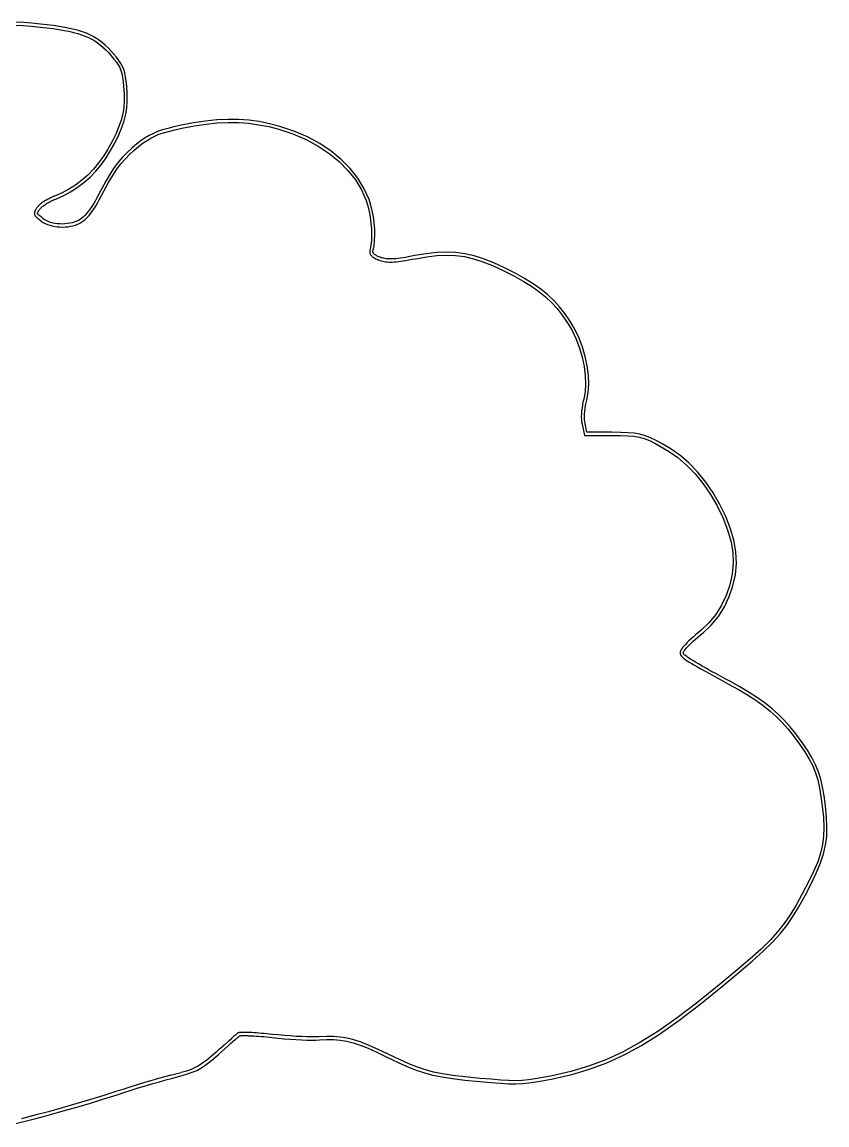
# Model space of a CAD drawing. Extents: x -187 to 142, y -17 to 97.
# Drawn here: x 59.8 to 142, y -16 to 96.6 of the extents above; entities that cross this region are included whole.
import ezdxf

# ---------------------------------------------------------------- set-up
doc = ezdxf.new("R2010")
doc.units = 0
doc.layers.get('0').update_dxf_attribs({"linetype": 'CONTINUOUS'})

msp = doc.modelspace()

# ---------------------------------------------------------------- linework, layer by layer
for p, q in [((59.05, 96.34), (59.89, 96.29)), ((59.91, 96.6), (59.06, 96.65)), ((59.89, 96.29), (60.75, 96.22)), ((60.77, 96.53), (59.91, 96.6)), ((60.75, 96.22), (61.63, 96.14)), ((61.66, 96.44), (60.77, 96.53)), ((61.63, 96.14), (62.31, 96.06)), ((62.35, 96.36), (61.66, 96.44)), ((62.31, 96.06), (62.94, 95.98)), ((62.99, 96.28), (62.35, 96.36)), ((62.94, 95.98), (63.53, 95.89)), ((63.58, 96.19), (62.99, 96.28)), ((63.53, 95.89), (64.07, 95.8)), ((64.13, 96.1), (63.58, 96.19)), ((64.07, 95.8), (64.57, 95.7)), ((64.64, 96), (64.13, 96.1)), ((65.11, 95.89), (64.64, 96)), ((65.55, 95.77), (65.11, 95.89)), ((64.57, 95.7), (65.03, 95.59)), ((65.03, 95.59), (65.46, 95.48)), ((65.46, 95.48), (65.86, 95.35)), ((65.96, 95.64), (65.55, 95.77)), ((65.86, 95.35), (66.23, 95.21)), ((66.35, 95.5), (65.96, 95.64)), ((66.23, 95.21), (66.57, 95.06)), ((66.71, 95.34), (66.35, 95.5)), ((66.57, 95.06), (66.9, 94.9)), ((67.05, 95.16), (66.71, 95.34)), ((66.9, 94.9), (67.21, 94.72)), ((67.38, 94.97), (67.05, 95.16)), ((67.21, 94.72), (67.5, 94.52)), ((67.69, 94.76), (67.38, 94.97)), ((67.98, 94.53), (67.69, 94.76)), ((67.5, 94.52), (67.78, 94.3)), ((67.78, 94.3), (68.06, 94.06)), ((68.27, 94.29), (67.98, 94.53)), ((68.06, 94.06), (68.33, 93.8)), ((68.56, 94.02), (68.27, 94.29)), ((68.33, 93.8), (68.6, 93.52)), ((68.84, 93.72), (68.56, 94.02)), ((69.12, 93.41), (68.84, 93.72)), ((68.6, 93.52), (68.88, 93.21)), ((68.88, 93.21), (69.17, 92.87)), ((69.42, 93.05), (69.12, 93.41)), ((69.17, 92.87), (69.41, 92.56)), ((69.41, 92.56), (69.6, 92.28)), ((69.67, 92.73), (69.42, 93.05)), ((69.87, 92.42), (69.67, 92.73)), ((70.03, 92.12), (69.87, 92.42)), ((69.6, 92.28), (69.75, 91.99)), ((69.75, 91.99), (69.87, 91.7)), ((69.87, 91.7), (69.96, 91.38)), ((69.96, 91.38), (70.04, 91.01)), ((70.16, 91.79), (70.03, 92.12)), ((70.27, 91.45), (70.16, 91.79)), ((70.35, 91.06), (70.27, 91.45)), ((70.04, 91.01), (70.1, 90.57)), ((70.1, 90.57), (70.15, 90.06)), ((70.41, 90.61), (70.35, 91.06)), ((70.47, 90.08), (70.41, 90.61)), ((70.15, 90.06), (70.21, 89.3)), ((70.21, 89.3), (70.21, 88.59)), ((70.53, 89.31), (70.47, 90.08)), ((70.53, 88.58), (70.53, 89.31)), ((70.17, 87.92), (70.07, 87.28)), ((70.21, 88.59), (70.17, 87.92)), ((70.48, 87.89), (70.53, 88.58)), ((70.07, 87.28), (69.9, 86.63)), ((70.21, 86.54), (70.38, 87.22)), ((70.38, 87.22), (70.48, 87.89)), ((69.68, 85.96), (69.38, 85.26)), ((69.67, 85.13), (69.97, 85.86)), ((69.9, 86.63), (69.68, 85.96)), ((69.97, 85.86), (70.21, 86.54)), ((74.66, 85.78), (74.11, 85.62)), ((75.29, 85.94), (74.66, 85.78)), ((76.02, 86.1), (75.29, 85.94)), ((75.37, 85.64), (76.1, 85.79)), ((77.31, 86.34), (76.02, 86.1)), ((76.1, 85.79), (77.38, 86.04)), ((78.53, 86.53), (77.31, 86.34)), ((77.38, 86.04), (78.58, 86.22)), ((79.69, 86.64), (78.53, 86.53)), ((78.58, 86.22), (79.72, 86.34)), ((80.81, 86.7), (79.69, 86.64)), ((79.72, 86.34), (80.82, 86.39)), ((81.89, 86.69), (80.81, 86.7)), ((80.82, 86.39), (81.88, 86.38)), ((81.88, 86.38), (82.92, 86.3)), ((82.95, 86.61), (81.89, 86.69)), ((82.92, 86.3), (83.95, 86.16)), ((84, 86.47), (82.95, 86.61)), ((83.95, 86.16), (84.98, 85.96)), ((85.05, 86.26), (84, 86.47)), ((84.98, 85.96), (86.02, 85.69)), ((86.11, 85.99), (85.05, 86.26)), ((86.02, 85.69), (87.45, 85.22)), ((87.56, 85.51), (86.11, 85.99)), ((69.38, 85.26), (69, 84.5)), ((69.29, 84.35), (69.67, 85.13)), ((71.96, 84.53), (71.51, 84.2)), ((72.37, 84.82), (71.96, 84.53)), ((72.15, 84.29), (72.55, 84.56)), ((72.77, 85.06), (72.37, 84.82)), ((72.55, 84.56), (72.94, 84.8)), ((73.19, 85.27), (72.77, 85.06)), ((72.94, 84.8), (73.33, 85)), ((73.62, 85.46), (73.19, 85.27)), ((73.33, 85), (73.75, 85.18)), ((74.11, 85.62), (73.62, 85.46)), ((73.75, 85.18), (74.22, 85.33)), ((74.22, 85.33), (74.75, 85.48)), ((74.75, 85.48), (75.37, 85.64)), ((87.45, 85.22), (88.79, 84.65)), ((88.93, 84.92), (87.56, 85.51)), ((88.79, 84.65), (90.03, 83.98)), ((90.19, 84.24), (88.93, 84.92)), ((68.54, 83.66), (68.1, 82.94)), ((68.37, 82.77), (68.82, 83.51)), ((69, 84.5), (68.54, 83.66)), ((68.82, 83.51), (69.29, 84.35)), ((70.99, 83.77), (70.51, 83.33)), ((70.74, 83.11), (71.21, 83.54)), ((71.51, 84.2), (70.99, 83.77)), ((71.21, 83.54), (71.71, 83.96)), ((71.71, 83.96), (72.15, 84.29)), ((90.03, 83.98), (91.16, 83.23)), ((91.35, 83.47), (90.19, 84.24)), ((92.39, 82.62), (91.35, 83.47)), ((68.1, 82.94), (67.6, 82.26)), ((67.86, 82.07), (68.37, 82.77)), ((69.63, 82.35), (69.2, 81.78)), ((70.06, 82.86), (69.63, 82.35)), ((69.88, 82.15), (70.3, 82.65)), ((70.51, 83.33), (70.06, 82.86)), ((70.3, 82.65), (70.74, 83.11)), ((91.16, 83.23), (92.17, 82.4)), ((92.17, 82.4), (93.07, 81.49)), ((93.31, 81.69), (92.39, 82.62)), ((67.06, 81.61), (66.49, 81.02)), ((66.72, 80.8), (67.31, 81.41)), ((67.6, 82.26), (67.06, 81.61)), ((67.31, 81.41), (67.86, 82.07)), ((69.2, 81.78), (68.78, 81.13)), ((69.05, 80.96), (69.47, 81.6)), ((69.47, 81.6), (69.88, 82.15)), ((93.07, 81.49), (93.83, 80.52)), ((94.1, 80.69), (93.31, 81.69)), ((65.87, 80.48), (65.23, 79.99)), ((65.42, 79.73), (66.09, 80.24)), ((66.49, 81.02), (65.87, 80.48)), ((66.09, 80.24), (66.72, 80.8)), ((68.34, 80.4), (67.88, 79.57)), ((68.16, 79.43), (68.62, 80.25)), ((68.78, 81.13), (68.34, 80.4)), ((68.62, 80.25), (69.05, 80.96)), ((93.83, 80.52), (94.45, 79.49)), ((94.74, 79.62), (94.1, 80.69)), ((63.18, 78.89), (63.06, 78.85)), ((63.88, 79.19), (63.18, 78.89)), ((63.3, 78.6), (64.03, 78.91)), ((64.57, 79.56), (63.88, 79.19)), ((64.03, 78.91), (64.74, 79.29)), ((65.23, 79.99), (64.57, 79.56)), ((64.74, 79.29), (65.42, 79.73)), ((67.88, 79.57), (67.38, 78.63)), ((67.67, 78.49), (68.16, 79.43)), ((94.45, 79.49), (94.93, 78.4)), ((95.24, 78.5), (94.74, 79.62)), ((61.36, 77.76), (61.33, 77.71)), ((61.42, 77.83), (61.36, 77.76)), ((61.48, 77.89), (61.42, 77.83)), ((61.56, 77.96), (61.48, 77.89)), ((61.63, 78.03), (61.56, 77.96)), ((61.72, 78.1), (61.63, 78.03)), ((61.81, 78.16), (61.72, 78.1)), ((61.78, 77.73), (61.84, 77.79)), ((61.91, 78.23), (61.81, 78.16)), ((61.84, 77.79), (61.92, 77.85)), ((62.01, 78.3), (61.91, 78.23)), ((61.92, 77.85), (62.01, 77.91)), ((62.11, 78.37), (62.01, 78.3)), ((62.01, 77.91), (62.1, 77.98)), ((62.1, 77.98), (62.19, 78.04)), ((62.22, 78.43), (62.11, 78.37)), ((62.19, 78.04), (62.29, 78.1)), ((62.34, 78.5), (62.22, 78.43)), ((62.29, 78.1), (62.4, 78.17)), ((62.45, 78.56), (62.34, 78.5)), ((62.4, 78.17), (62.5, 78.23)), ((62.57, 78.63), (62.45, 78.56)), ((62.5, 78.23), (62.61, 78.29)), ((62.69, 78.69), (62.57, 78.63)), ((62.61, 78.29), (62.73, 78.35)), ((62.82, 78.74), (62.69, 78.69)), ((62.73, 78.35), (62.84, 78.41)), ((62.94, 78.8), (62.82, 78.74)), ((62.84, 78.41), (62.96, 78.46)), ((63.06, 78.85), (62.94, 78.8)), ((62.96, 78.46), (63.07, 78.51)), ((63.07, 78.51), (63.19, 78.56)), ((63.19, 78.56), (63.3, 78.6)), ((66.9, 77.81), (66.72, 77.55)), ((67.07, 78.08), (66.9, 77.81)), ((67.24, 78.36), (67.07, 78.08)), ((67.18, 77.64), (67.35, 77.92)), ((67.38, 78.63), (67.24, 78.36)), ((67.35, 77.92), (67.52, 78.21)), ((67.52, 78.21), (67.67, 78.49)), ((94.93, 78.4), (95.1, 77.87)), ((95.1, 77.87), (95.24, 77.3)), ((95.41, 77.95), (95.24, 78.5)), ((95.56, 77.36), (95.41, 77.95)), ((61.05, 77.22), (61.04, 77.18)), ((61.04, 77.18), (61.04, 77.14)), ((61.04, 77.14), (61.04, 77.1)), ((61.04, 77.1), (61.05, 77.05)), ((61.06, 77.26), (61.05, 77.22)), ((61.05, 77.05), (61.06, 77.01)), ((61.07, 77.3), (61.06, 77.26)), ((61.06, 77.01), (61.09, 76.93)), ((61.09, 77.34), (61.07, 77.3)), ((61.11, 77.38), (61.09, 77.34)), ((61.09, 76.93), (61.13, 76.86)), ((61.13, 77.42), (61.11, 77.38)), ((61.15, 77.46), (61.13, 77.42)), ((61.13, 76.86), (61.18, 76.79)), ((61.17, 77.5), (61.15, 77.46)), ((61.2, 77.54), (61.17, 77.5)), ((61.18, 76.79), (61.25, 76.71)), ((61.23, 77.58), (61.2, 77.54)), ((61.26, 77.62), (61.23, 77.58)), ((61.25, 76.71), (61.32, 76.64)), ((61.29, 77.67), (61.26, 77.62)), ((61.33, 77.71), (61.29, 77.67)), ((61.32, 76.64), (61.41, 76.57)), ((61.36, 77.1), (61.37, 77.16)), ((61.38, 77.06), (61.36, 77.1)), ((61.37, 77.16), (61.39, 77.22)), ((61.4, 77.02), (61.38, 77.06)), ((61.39, 77.22), (61.41, 77.27)), ((61.44, 76.98), (61.4, 77.02)), ((61.41, 77.27), (61.43, 77.3)), ((61.43, 77.3), (61.45, 77.33)), ((61.49, 76.93), (61.44, 76.98)), ((61.45, 77.33), (61.47, 77.37)), ((61.47, 77.37), (61.5, 77.4)), ((61.55, 76.87), (61.49, 76.93)), ((61.5, 77.4), (61.52, 77.44)), ((61.52, 77.44), (61.56, 77.48)), ((61.63, 76.8), (61.55, 76.87)), ((61.56, 77.48), (61.59, 77.52)), ((61.59, 77.52), (61.62, 77.57)), ((61.62, 77.57), (61.66, 77.62)), ((61.72, 76.73), (61.63, 76.8)), ((61.66, 77.62), (61.72, 77.67)), ((61.72, 77.67), (61.78, 77.73)), ((61.82, 76.64), (61.72, 76.73)), ((61.94, 76.55), (61.82, 76.64)), ((66.03, 76.72), (65.9, 76.6)), ((66.19, 76.88), (66.03, 76.72)), ((66.36, 77.07), (66.19, 76.88)), ((66.27, 76.5), (66.44, 76.68)), ((66.53, 77.3), (66.36, 77.07)), ((66.44, 76.68), (66.62, 76.88)), ((66.72, 77.55), (66.53, 77.3)), ((66.62, 76.88), (66.81, 77.12)), ((66.81, 77.12), (66.99, 77.37)), ((66.99, 77.37), (67.18, 77.64)), ((95.24, 77.3), (95.35, 76.7)), ((95.35, 76.7), (95.43, 76.09)), ((95.67, 76.74), (95.56, 77.36)), ((95.76, 76.12), (95.67, 76.74)), ((61.41, 76.57), (61.51, 76.49)), ((61.51, 76.49), (61.62, 76.4)), ((61.62, 76.4), (61.75, 76.31)), ((61.75, 76.31), (61.94, 76.17)), ((62.11, 76.44), (61.94, 76.55)), ((61.94, 76.17), (62.15, 76.06)), ((62.3, 76.33), (62.11, 76.44)), ((62.15, 76.06), (62.38, 75.96)), ((62.5, 76.25), (62.3, 76.33)), ((62.38, 75.96), (62.62, 75.88)), ((62.71, 76.17), (62.5, 76.25)), ((62.62, 75.88), (62.86, 75.81)), ((62.94, 76.11), (62.71, 76.17)), ((62.86, 75.81), (63.12, 75.76)), ((63.17, 76.07), (62.94, 76.11)), ((63.12, 75.76), (63.38, 75.72)), ((63.41, 76.03), (63.17, 76.07)), ((63.38, 75.72), (63.65, 75.71)), ((63.66, 76.02), (63.41, 76.03)), ((63.65, 75.71), (63.92, 75.7)), ((63.91, 76.01), (63.66, 76.02)), ((64.16, 76.02), (63.91, 76.01)), ((63.92, 75.7), (64.18, 75.71)), ((64.4, 76.05), (64.16, 76.02)), ((64.18, 75.71), (64.45, 75.74)), ((64.65, 76.09), (64.4, 76.05)), ((64.45, 75.74), (64.71, 75.78)), ((64.88, 76.14), (64.65, 76.09)), ((64.71, 75.78), (64.97, 75.84)), ((65.11, 76.21), (64.88, 76.14)), ((64.97, 75.84), (65.22, 75.91)), ((65.33, 76.29), (65.11, 76.21)), ((65.22, 75.91), (65.46, 76)), ((65.54, 76.38), (65.33, 76.29)), ((65.46, 76), (65.69, 76.1)), ((65.73, 76.49), (65.54, 76.38)), ((65.69, 76.1), (65.9, 76.22)), ((65.9, 76.6), (65.73, 76.49)), ((65.9, 76.22), (66.1, 76.36)), ((66.1, 76.36), (66.27, 76.5)), ((95.43, 76.09), (95.48, 75.48)), ((95.81, 75.49), (95.76, 76.12)), ((95.49, 74.89), (95.47, 74.34)), ((95.48, 75.48), (95.49, 74.89)), ((95.8, 74.32), (95.82, 74.89)), ((95.82, 74.89), (95.81, 75.49)), ((95.31, 73.35), (95.3, 73.27)), ((95.3, 73.27), (95.3, 73.19)), ((95.33, 73.42), (95.31, 73.35)), ((95.42, 73.85), (95.33, 73.42)), ((95.47, 74.34), (95.42, 73.85)), ((95.62, 73.24), (95.63, 73.28)), ((95.63, 73.28), (95.64, 73.33)), ((95.64, 73.33), (95.74, 73.79)), ((95.74, 73.79), (95.8, 74.32)), ((95.3, 73.19), (95.31, 73.12)), ((95.31, 73.12), (95.32, 73.05)), ((95.32, 73.05), (95.35, 72.98)), ((95.35, 72.98), (95.38, 72.91)), ((95.38, 72.91), (95.42, 72.84)), ((95.42, 72.84), (95.47, 72.78)), ((95.47, 72.78), (95.53, 72.72)), ((95.53, 72.72), (95.59, 72.67)), ((95.59, 72.67), (95.66, 72.61)), ((95.62, 73.2), (95.62, 73.24)), ((95.62, 73.16), (95.62, 73.2)), ((95.63, 73.12), (95.62, 73.16)), ((95.64, 73.09), (95.63, 73.12)), ((95.66, 73.05), (95.64, 73.09)), ((95.68, 73.02), (95.66, 73.05)), ((95.66, 72.61), (95.74, 72.56)), ((95.71, 72.98), (95.68, 73.02)), ((95.75, 72.94), (95.71, 72.98)), ((95.74, 72.56), (95.82, 72.51)), ((95.79, 72.9), (95.75, 72.94)), ((95.85, 72.86), (95.79, 72.9)), ((95.82, 72.51), (95.91, 72.47)), ((95.91, 72.83), (95.85, 72.86)), ((95.98, 72.78), (95.91, 72.83)), ((95.91, 72.47), (96.01, 72.42)), ((96.06, 72.74), (95.98, 72.78)), ((96.01, 72.42), (96.12, 72.37)), ((96.14, 72.7), (96.06, 72.74)), ((96.12, 72.37), (96.23, 72.33)), ((96.24, 72.66), (96.14, 72.7)), ((96.23, 72.33), (96.37, 72.28)), ((96.35, 72.62), (96.24, 72.66)), ((96.47, 72.57), (96.35, 72.62)), ((96.37, 72.28), (96.5, 72.24)), ((96.59, 72.54), (96.47, 72.57)), ((96.5, 72.24), (96.64, 72.2)), ((96.71, 72.51), (96.59, 72.54)), ((96.64, 72.2), (96.78, 72.17)), ((96.84, 72.48), (96.71, 72.51)), ((96.78, 72.17), (96.93, 72.15)), ((96.97, 72.46), (96.84, 72.48)), ((96.93, 72.15), (97.09, 72.14)), ((97.11, 72.45), (96.97, 72.46)), ((97.09, 72.14), (97.25, 72.13)), ((97.25, 72.44), (97.11, 72.45)), ((97.41, 72.44), (97.25, 72.44)), ((97.25, 72.13), (97.42, 72.12)), ((97.58, 72.44), (97.41, 72.44)), ((97.42, 72.12), (97.6, 72.13)), ((97.76, 72.45), (97.58, 72.44)), ((97.6, 72.13), (97.8, 72.14)), ((97.96, 72.47), (97.76, 72.45)), ((97.8, 72.14), (98, 72.16)), ((98.18, 72.49), (97.96, 72.47)), ((98, 72.16), (98.23, 72.18)), ((98.41, 72.52), (98.18, 72.49)), ((98.23, 72.18), (98.47, 72.21)), ((98.67, 72.56), (98.41, 72.52)), ((98.47, 72.21), (98.72, 72.25)), ((98.94, 72.6), (98.67, 72.56)), ((98.72, 72.25), (99, 72.3)), ((99.24, 72.66), (98.94, 72.6)), ((99, 72.3), (99.3, 72.35)), ((99.56, 72.71), (99.24, 72.66)), ((99.3, 72.35), (99.62, 72.41)), ((99.9, 72.78), (99.56, 72.71)), ((99.62, 72.41), (99.97, 72.47)), ((101.07, 72.98), (99.9, 72.78)), ((99.97, 72.47), (101.12, 72.67)), ((102.14, 73.1), (101.07, 72.98)), ((101.12, 72.67), (102.17, 72.79)), ((103.14, 73.14), (102.14, 73.1)), ((102.17, 72.79), (103.15, 72.84)), ((104.1, 73.1), (103.14, 73.14)), ((103.15, 72.84), (104.08, 72.8)), ((104.08, 72.8), (104.98, 72.68)), ((105.03, 72.97), (104.1, 73.1)), ((104.98, 72.68), (105.9, 72.46)), ((105.97, 72.76), (105.03, 72.97)), ((105.9, 72.46), (106.84, 72.16)), ((106.94, 72.45), (105.97, 72.76)), ((106.84, 72.16), (107.84, 71.76)), ((107.97, 72.04), (106.94, 72.45)), ((107.84, 71.76), (108.93, 71.26)), ((109.07, 71.53), (107.97, 72.04)), ((108.93, 71.26), (110.01, 70.71)), ((110.16, 70.99), (109.07, 71.53)), ((110.01, 70.71), (110.97, 70.18)), ((111.13, 70.45), (110.16, 70.99)), ((110.97, 70.18), (111.82, 69.66)), ((112, 69.91), (111.13, 70.45)), ((112.77, 69.37), (112, 69.91)), ((111.82, 69.66), (112.58, 69.13)), ((112.58, 69.13), (113.26, 68.58)), ((113.47, 68.8), (112.77, 69.37)), ((114.11, 68.2), (113.47, 68.8)), ((113.26, 68.58), (113.88, 67.99)), ((113.88, 67.99), (114.45, 67.37)), ((114.69, 67.56), (114.11, 68.2)), ((114.45, 67.37), (114.98, 66.69)), ((115.24, 66.87), (114.69, 67.56)), ((114.98, 66.69), (115.49, 65.95)), ((115.76, 66.11), (115.24, 66.87)), ((115.49, 65.95), (115.97, 65.12)), ((116.26, 65.26), (115.76, 66.11)), ((115.97, 65.12), (116.39, 64.24)), ((116.69, 64.36), (116.26, 65.26)), ((116.39, 64.24), (116.73, 63.33)), ((117.05, 63.42), (116.69, 64.36)), ((116.73, 63.33), (117.01, 62.4)), ((117.33, 62.47), (117.05, 63.42)), ((117.01, 62.4), (117.21, 61.47)), ((117.53, 61.51), (117.33, 62.47)), ((117.21, 61.47), (117.32, 60.55)), ((117.65, 60.57), (117.53, 61.51)), ((117.32, 60.55), (117.35, 59.68)), ((117.68, 59.66), (117.65, 60.57)), ((117.3, 58.85), (117.16, 58.1)), ((117.35, 59.68), (117.3, 58.85)), ((117.47, 58.01), (117.62, 58.81)), ((117.62, 58.81), (117.68, 59.66)), ((117.03, 57.52), (116.99, 57.22)), ((117.09, 57.82), (117.03, 57.52)), ((117.16, 58.1), (117.09, 57.82)), ((117.35, 57.46), (117.41, 57.75)), ((117.41, 57.75), (117.47, 58.01)), ((116.93, 56.61), (116.92, 56.32)), ((116.95, 56.91), (116.93, 56.61)), ((116.99, 57.22), (116.95, 56.91)), ((117.25, 56.3), (117.26, 56.58)), ((117.26, 56.58), (117.28, 56.87)), ((117.28, 56.87), (117.31, 57.17)), ((117.31, 57.17), (117.35, 57.46)), ((116.92, 56.32), (116.93, 56.04)), ((116.93, 56.04), (116.95, 55.79)), ((116.95, 55.79), (116.99, 55.57)), ((116.99, 55.57), (117.24, 54.42)), ((117.26, 56.04), (117.25, 56.3)), ((117.28, 55.82), (117.26, 56.04)), ((117.31, 55.63), (117.28, 55.82)), ((117.5, 54.73), (117.31, 55.63)), ((117.24, 54.42), (120.03, 54.42)), ((120.02, 54.73), (117.5, 54.73)), ((120.91, 54.72), (120.02, 54.73)), ((120.03, 54.42), (120.91, 54.41)), ((121.66, 54.69), (120.91, 54.72)), ((120.91, 54.41), (121.65, 54.38)), ((121.65, 54.38), (122.27, 54.33)), ((122.31, 54.63), (121.66, 54.69)), ((122.27, 54.33), (122.83, 54.23)), ((122.9, 54.53), (122.31, 54.63)), ((122.83, 54.23), (123.35, 54.09)), ((123.45, 54.38), (122.9, 54.53)), ((124, 54.16), (123.45, 54.38)), ((124.58, 53.88), (124, 54.16)), ((123.35, 54.09), (123.88, 53.88)), ((123.88, 53.88), (124.44, 53.61)), ((124.44, 53.61), (125.08, 53.25)), ((125.24, 53.52), (124.58, 53.88)), ((125.08, 53.25), (125.84, 52.81)), ((126, 53.07), (125.24, 53.52)), ((126.97, 52.41), (126, 53.07)), ((125.84, 52.81), (126.77, 52.16)), ((126.77, 52.16), (127.68, 51.38)), ((127.9, 51.61), (126.97, 52.41)), ((127.68, 51.38), (128.55, 50.48)), ((128.79, 50.68), (127.9, 51.61)), ((128.55, 50.48), (129.36, 49.47)), ((129.63, 49.65), (128.79, 50.68)), ((130.39, 48.54), (129.63, 49.65)), ((129.36, 49.47), (130.11, 48.38)), ((131.08, 47.36), (130.39, 48.54)), ((130.11, 48.38), (130.79, 47.22)), ((131.67, 46.13), (131.08, 47.36)), ((130.79, 47.22), (131.37, 46.01)), ((131.37, 46.01), (131.85, 44.77)), ((132.16, 44.86), (131.67, 46.13)), ((131.85, 44.77), (132.22, 43.52)), ((132.54, 43.58), (132.16, 44.86)), ((132.22, 43.52), (132.4, 42.45)), ((132.72, 42.47), (132.54, 43.58)), ((132.4, 42.45), (132.43, 41.35)), ((132.76, 41.33), (132.72, 42.47)), ((132.43, 41.35), (132.33, 40.24)), ((132.66, 40.18), (132.76, 41.33)), ((132.33, 40.24), (132.09, 39.14)), ((132.41, 39.05), (132.66, 40.18)), ((132.09, 39.14), (131.73, 38.07)), ((132.04, 37.95), (132.41, 39.05)), ((131.73, 38.07), (131.25, 37.06)), ((131.54, 36.9), (132.04, 37.95)), ((130.65, 36.11), (129.95, 35.25)), ((131.25, 37.06), (130.65, 36.11)), ((130.92, 35.92), (131.54, 36.9)), ((129.95, 35.25), (129.15, 34.5)), ((129.36, 34.25), (130.19, 35.03)), ((130.19, 35.03), (130.92, 35.92)), ((128.37, 33.84), (128.13, 33.62)), ((128.63, 34.06), (128.37, 33.84)), ((128.59, 33.59), (128.85, 33.82)), ((128.89, 34.28), (128.63, 34.06)), ((128.85, 33.82), (129.1, 34.04)), ((129.15, 34.5), (128.89, 34.28)), ((129.1, 34.04), (129.36, 34.25)), ((127.24, 32.69), (127.21, 32.65)), ((127.27, 32.74), (127.24, 32.69)), ((127.38, 32.87), (127.27, 32.74)), ((127.53, 33.03), (127.38, 32.87)), ((127.71, 33.22), (127.53, 33.03)), ((127.63, 32.66), (127.76, 32.8)), ((127.91, 33.41), (127.71, 33.22)), ((127.76, 32.8), (127.93, 32.97)), ((128.13, 33.62), (127.91, 33.41)), ((127.93, 32.97), (128.13, 33.17)), ((128.13, 33.17), (128.35, 33.38)), ((128.35, 33.38), (128.59, 33.59)), ((127.03, 32.31), (127.02, 32.27)), ((127.02, 32.27), (127.02, 32.22)), ((127.02, 32.22), (127.02, 32.17)), ((127.02, 32.17), (127.02, 32.13)), ((127.02, 32.13), (127.03, 32.08)), ((127.04, 32.36), (127.03, 32.31)), ((127.03, 32.08), (127.04, 32.04)), ((127.06, 32.4), (127.04, 32.36)), ((127.04, 32.04), (127.06, 31.99)), ((127.08, 32.44), (127.06, 32.4)), ((127.06, 31.99), (127.08, 31.95)), ((127.1, 32.48), (127.08, 32.44)), ((127.08, 31.95), (127.14, 31.87)), ((127.12, 32.52), (127.1, 32.48)), ((127.15, 32.56), (127.12, 32.52)), ((127.14, 31.87), (127.21, 31.79)), ((127.17, 32.61), (127.15, 32.56)), ((127.21, 32.65), (127.17, 32.61)), ((127.21, 31.79), (127.3, 31.71)), ((127.3, 31.71), (127.4, 31.63)), ((127.34, 32.19), (127.35, 32.25)), ((127.35, 32.14), (127.34, 32.19)), ((127.35, 32.25), (127.37, 32.3)), ((127.36, 32.1), (127.35, 32.14)), ((127.4, 32.06), (127.36, 32.1)), ((127.37, 32.3), (127.39, 32.32)), ((127.39, 32.32), (127.4, 32.35)), ((127.4, 32.35), (127.43, 32.39)), ((127.44, 32.01), (127.4, 32.06)), ((127.4, 31.63), (127.51, 31.54)), ((127.43, 32.39), (127.45, 32.42)), ((127.51, 31.95), (127.44, 32.01)), ((127.45, 32.42), (127.48, 32.46)), ((127.48, 32.46), (127.5, 32.5)), ((127.5, 32.5), (127.54, 32.55)), ((127.6, 31.88), (127.51, 31.95)), ((127.54, 32.55), (127.63, 32.66)), ((127.7, 31.81), (127.6, 31.88)), ((127.82, 31.72), (127.7, 31.81)), ((127.96, 31.63), (127.82, 31.72)), ((128.12, 31.53), (127.96, 31.63)), ((127.51, 31.54), (127.64, 31.46)), ((127.64, 31.46), (127.79, 31.36)), ((127.79, 31.36), (127.95, 31.26)), ((127.95, 31.26), (128.14, 31.15)), ((128.31, 31.41), (128.12, 31.53)), ((128.14, 31.15), (128.41, 30.98)), ((128.57, 31.26), (128.31, 31.41)), ((128.41, 30.98), (128.74, 30.79)), ((128.9, 31.06), (128.57, 31.26)), ((128.74, 30.79), (129.13, 30.57)), ((129.28, 30.84), (128.9, 31.06)), ((129.13, 30.57), (129.56, 30.32)), ((129.71, 30.6), (129.28, 30.84)), ((130.17, 30.34), (129.71, 30.6)), ((129.56, 30.32), (130.02, 30.07)), ((130.02, 30.07), (130.5, 29.8)), ((130.65, 30.08), (130.17, 30.34)), ((130.5, 29.8), (130.99, 29.53)), ((131.14, 29.81), (130.65, 30.08)), ((130.99, 29.53), (131.48, 29.27)), ((131.63, 29.54), (131.14, 29.81)), ((132.1, 29.29), (131.63, 29.54)), ((131.48, 29.27), (131.96, 29.01)), ((131.96, 29.01), (132.98, 28.45)), ((133.13, 28.72), (132.1, 29.29)), ((132.98, 28.45), (133.9, 27.9)), ((134.07, 28.16), (133.13, 28.72)), ((133.9, 27.9), (134.74, 27.36)), ((134.92, 27.61), (134.07, 28.16)), ((134.74, 27.36), (135.5, 26.81)), ((135.7, 27.06), (134.92, 27.61)), ((136.41, 26.49), (135.7, 27.06)), ((135.5, 26.81), (136.2, 26.25)), ((136.2, 26.25), (136.84, 25.68)), ((137.07, 25.9), (136.41, 26.49)), ((136.84, 25.68), (137.45, 25.07)), ((137.68, 25.28), (137.07, 25.9)), ((137.45, 25.07), (138.02, 24.43)), ((138.27, 24.63), (137.68, 25.28)), ((138.02, 24.43), (138.57, 23.74)), ((138.83, 23.93), (138.27, 24.63)), ((138.57, 23.74), (139.22, 22.87)), ((139.48, 23.04), (138.83, 23.93)), ((139.22, 22.87), (139.76, 22.08)), ((140.03, 22.24), (139.48, 23.04)), ((139.76, 22.08), (140.2, 21.35)), ((140.48, 21.49), (140.03, 22.24)), ((140.85, 20.77), (140.48, 21.49)), ((140.2, 21.35), (140.56, 20.65)), ((140.56, 20.65), (140.85, 19.95)), ((141.15, 20.05), (140.85, 20.77)), ((140.85, 19.95), (141.08, 19.22)), ((141.08, 19.22), (141.26, 18.42)), ((141.39, 19.29), (141.15, 20.05)), ((141.58, 18.48), (141.39, 19.29)), ((141.26, 18.42), (141.41, 17.53)), ((141.74, 17.57), (141.58, 18.48)), ((141.41, 17.53), (141.54, 16.52)), ((141.87, 16.55), (141.74, 17.57)), ((141.54, 16.52), (141.65, 15.39)), ((141.97, 15.4), (141.87, 16.55)), ((141.65, 15.39), (141.69, 14.39)), ((142.02, 14.38), (141.97, 15.4)), ((141.69, 14.39), (141.67, 13.47)), ((141.99, 13.44), (142.02, 14.38)), ((141.56, 12.6), (141.36, 11.73)), ((141.67, 13.47), (141.56, 12.6)), ((141.67, 11.65), (141.88, 12.54)), ((141.88, 12.54), (141.99, 13.44)), ((141.36, 11.73), (141.07, 10.84)), ((141.37, 10.73), (141.67, 11.65)), ((141.07, 10.84), (140.66, 9.87)), ((140.96, 9.74), (141.37, 10.73)), ((140.66, 9.87), (140.14, 8.8)), ((140.44, 8.65), (140.96, 9.74)), ((140.14, 8.8), (139.5, 7.57)), ((139.79, 7.41), (140.44, 8.65)), ((139.5, 7.57), (138.86, 6.43)), ((139.15, 6.26), (139.79, 7.41)), ((138.86, 6.43), (138.26, 5.44)), ((138.54, 5.26), (139.15, 6.26)), ((137.65, 4.54), (136.98, 3.69)), ((138.26, 5.44), (137.65, 4.54)), ((137.92, 4.35), (138.54, 5.26)), ((136.98, 3.69), (136.2, 2.84)), ((136.45, 2.62), (137.23, 3.49)), ((137.23, 3.49), (137.92, 4.35)), ((136.2, 2.84), (135.28, 1.93)), ((135.51, 1.7), (136.45, 2.62)), ((135.28, 1.93), (134.16, 0.93)), ((134.39, 0.69), (135.51, 1.7)), ((134.16, 0.93), (132.81, -0.23)), ((133.03, -0.48), (134.39, 0.69)), ((132.81, -0.23), (131.17, -1.59)), ((131.39, -1.84), (133.03, -0.48)), ((131.17, -1.59), (128.83, -3.48)), ((129.03, -3.74), (131.39, -1.84)), ((128.83, -3.48), (126.7, -5.1)), ((126.89, -5.36), (129.03, -3.74)), ((126.7, -5.1), (124.74, -6.48)), ((124.92, -6.75), (126.89, -5.36)), ((81.71, -6.74), (81.65, -6.8)), ((81.76, -6.7), (81.71, -6.74)), ((81.8, -6.67), (81.76, -6.7)), ((81.85, -6.64), (81.8, -6.67)), ((81.91, -6.62), (81.85, -6.64)), ((81.95, -6.61), (81.91, -6.62)), ((82, -6.6), (81.95, -6.61)), ((82.05, -6.6), (82, -6.6)), ((82.1, -6.59), (82.05, -6.6)), ((82.16, -6.59), (82.1, -6.59)), ((82.19, -6.59), (82.16, -6.59)), ((82.22, -6.59), (82.19, -6.59)), ((82.25, -6.58), (82.22, -6.59)), ((82.32, -6.58), (82.25, -6.58)), ((82.4, -6.58), (82.32, -6.58)), ((82.48, -6.58), (82.4, -6.58)), ((82.56, -6.58), (82.48, -6.58)), ((82.65, -6.58), (82.56, -6.58)), ((82.74, -6.59), (82.65, -6.58)), ((82.83, -6.59), (82.74, -6.59)), ((82.93, -6.59), (82.83, -6.59)), ((83.04, -6.6), (82.93, -6.59)), ((83.25, -6.61), (83.04, -6.6)), ((83.48, -6.62), (83.25, -6.61)), ((83.72, -6.64), (83.48, -6.62)), ((83.98, -6.66), (83.72, -6.64)), ((84.24, -6.68), (83.98, -6.66)), ((84.51, -6.7), (84.24, -6.68)), ((84.79, -6.73), (84.51, -6.7)), ((85.07, -6.76), (84.79, -6.73)), ((85.36, -6.79), (85.07, -6.76)), ((124.74, -6.48), (122.9, -7.63)), ((123.07, -7.91), (124.92, -6.75)), ((80.45, -7.84), (80.29, -7.98)), ((80.76, -7.57), (80.45, -7.84)), ((80.9, -7.44), (80.76, -7.57)), ((80.83, -7.95), (80.98, -7.81)), ((80.9, -7.44), (81.16, -7.21)), ((80.98, -7.81), (81.12, -7.69)), ((81.12, -7.69), (81.26, -7.57)), ((81.28, -7.11), (81.16, -7.21)), ((81.26, -7.57), (81.39, -7.46)), ((81.39, -7.02), (81.28, -7.11)), ((81.49, -6.93), (81.39, -7.02)), ((81.39, -7.46), (81.51, -7.35)), ((81.57, -6.86), (81.49, -6.93)), ((81.51, -7.35), (81.62, -7.26)), ((81.65, -6.8), (81.57, -6.86)), ((81.62, -7.26), (81.71, -7.17)), ((81.71, -7.17), (81.8, -7.1)), ((81.8, -7.1), (81.88, -7.04)), ((81.88, -7.04), (81.93, -6.99)), ((81.93, -6.99), (81.99, -6.94)), ((81.99, -6.94), (82.02, -6.93)), ((82.02, -6.93), (82.05, -6.93)), ((82.05, -6.93), (82.09, -6.92)), ((82.09, -6.92), (82.16, -6.91)), ((82.16, -6.91), (82.21, -6.91)), ((82.21, -6.91), (82.27, -6.91)), ((82.27, -6.91), (82.34, -6.91)), ((82.34, -6.91), (82.41, -6.91)), ((82.41, -6.91), (82.48, -6.91)), ((82.48, -6.91), (82.56, -6.91)), ((82.56, -6.91), (82.65, -6.91)), ((82.65, -6.91), (82.74, -6.91)), ((82.74, -6.91), (82.83, -6.91)), ((82.83, -6.91), (82.93, -6.92)), ((82.93, -6.92), (83.03, -6.92)), ((83.03, -6.92), (83.24, -6.93)), ((83.24, -6.93), (83.47, -6.94)), ((83.47, -6.94), (83.71, -6.96)), ((83.71, -6.96), (83.96, -6.98)), ((83.96, -6.98), (84.22, -7)), ((84.22, -7), (84.49, -7.02)), ((84.49, -7.02), (84.76, -7.05)), ((84.76, -7.05), (85.05, -7.08)), ((85.05, -7.08), (85.33, -7.11)), ((85.33, -7.11), (85.93, -7.18)), ((85.95, -6.85), (85.36, -6.79)), ((85.93, -7.18), (86.54, -7.23)), ((86.56, -6.91), (85.95, -6.85)), ((86.54, -7.23), (87.15, -7.28)), ((87.17, -6.95), (86.56, -6.91)), ((87.15, -7.28), (87.76, -7.32)), ((87.78, -6.99), (87.17, -6.95)), ((87.76, -7.32), (88.34, -7.35)), ((88.35, -7.02), (87.78, -6.99)), ((88.34, -7.35), (88.88, -7.37)), ((88.89, -7.04), (88.35, -7.02)), ((88.88, -7.37), (89.38, -7.37)), ((89.38, -7.05), (88.89, -7.04)), ((89.8, -7.05), (89.38, -7.05)), ((89.38, -7.37), (89.81, -7.37)), ((90.13, -7.03), (89.8, -7.05)), ((89.81, -7.37), (90.16, -7.35)), ((90.89, -6.99), (90.13, -7.03)), ((90.16, -7.35), (90.91, -7.32)), ((91.61, -7), (90.89, -6.99)), ((90.91, -7.32), (91.6, -7.32)), ((91.6, -7.32), (92.27, -7.37)), ((92.29, -7.06), (91.61, -7)), ((92.27, -7.37), (92.93, -7.48)), ((92.98, -7.17), (92.29, -7.06)), ((92.93, -7.48), (93.61, -7.66)), ((93.68, -7.35), (92.98, -7.17)), ((93.61, -7.66), (94.34, -7.9)), ((94.43, -7.59), (93.68, -7.35)), ((95.25, -7.92), (94.43, -7.59)), ((122.9, -7.63), (121.14, -8.59)), ((79.61, -8.59), (79.11, -9.04)), ((79.33, -9.28), (79.84, -8.83)), ((79.61, -8.59), (79.96, -8.28)), ((80.18, -8.53), (79.84, -8.83)), ((79.96, -8.28), (80.29, -7.98)), ((80.52, -8.23), (80.18, -8.53)), ((80.52, -8.23), (80.83, -7.95)), ((94.34, -7.9), (95.14, -8.21)), ((95.14, -8.21), (96.03, -8.61)), ((96.17, -8.32), (95.25, -7.92)), ((96.03, -8.61), (97.06, -9.1)), ((97.2, -8.81), (96.17, -8.32)), ((98.33, -9.35), (97.2, -8.81)), ((121.14, -8.59), (119.41, -9.38)), ((119.54, -9.68), (121.29, -8.88)), ((121.29, -8.88), (123.07, -7.91)), ((77.86, -9.97), (77.47, -10.18)), ((78.26, -9.71), (77.86, -9.97)), ((78.03, -10.24), (78.44, -9.98)), ((78.67, -9.41), (78.26, -9.71)), ((78.44, -9.98), (78.87, -9.66)), ((79.11, -9.04), (78.67, -9.41)), ((78.87, -9.66), (79.33, -9.28)), ((97.06, -9.1), (98.2, -9.65)), ((98.2, -9.65), (99.18, -10.09)), ((99.3, -9.79), (98.33, -9.35)), ((99.18, -10.09), (100.06, -10.45)), ((100.17, -10.15), (99.3, -9.79)), ((117.66, -10.03), (115.85, -10.57)), ((119.41, -9.38), (117.66, -10.03)), ((117.77, -10.34), (119.54, -9.68)), ((74.37, -11.12), (73.72, -11.3)), ((74.94, -10.97), (74.37, -11.12)), ((74.94, -10.97), (76.05, -10.68)), ((75.03, -11.28), (75.51, -11.16)), ((75.51, -11.16), (76.14, -11)), ((76.58, -10.53), (76.05, -10.68)), ((76.14, -11), (76.69, -10.83)), ((77.05, -10.36), (76.58, -10.53)), ((76.69, -10.83), (77.17, -10.66)), ((77.47, -10.18), (77.05, -10.36)), ((77.17, -10.66), (77.62, -10.47)), ((77.62, -10.47), (78.03, -10.24)), ((100.06, -10.45), (100.9, -10.73)), ((100.99, -10.42), (100.17, -10.15)), ((100.9, -10.73), (101.76, -10.96)), ((101.83, -10.65), (100.99, -10.42)), ((101.76, -10.96), (102.69, -11.14)), ((102.75, -10.82), (101.83, -10.65)), ((102.69, -11.14), (103.76, -11.3)), ((103.8, -10.98), (102.75, -10.82)), ((105.06, -11.12), (103.8, -10.98)), ((106.57, -11.28), (105.06, -11.12)), ((113.01, -11.19), (112.22, -11.33)), ((113.93, -11.01), (113.01, -11.19)), ((115.85, -10.57), (113.93, -11.01)), ((114, -11.33), (115.94, -10.88)), ((115.94, -10.88), (117.77, -10.34)), ((70.8, -12.18), (70.07, -12.41)), ((71.55, -11.95), (70.8, -12.18)), ((70.91, -12.49), (71.65, -12.26)), ((72.3, -11.72), (71.55, -11.95)), ((71.65, -12.26), (72.4, -12.03)), ((73.03, -11.51), (72.3, -11.72)), ((72.4, -12.03), (73.13, -11.82)), ((73.72, -11.3), (73.03, -11.51)), ((73.13, -11.82), (73.82, -11.62)), ((73.82, -11.62), (74.46, -11.44)), ((74.46, -11.44), (75.03, -11.28)), ((103.76, -11.3), (105.03, -11.45)), ((105.03, -11.45), (106.55, -11.6)), ((106.55, -11.6), (107.7, -11.71)), ((107.72, -11.38), (106.57, -11.28)), ((107.7, -11.71), (108.67, -11.78)), ((108.68, -11.46), (107.72, -11.38)), ((108.67, -11.78), (109.49, -11.83)), ((109.49, -11.5), (108.68, -11.46)), ((110.2, -11.52), (109.49, -11.5)), ((109.49, -11.83), (110.22, -11.84)), ((110.87, -11.49), (110.2, -11.52)), ((110.22, -11.84), (110.9, -11.81)), ((111.52, -11.43), (110.87, -11.49)), ((110.9, -11.81), (111.57, -11.75)), ((112.22, -11.33), (111.52, -11.43)), ((111.57, -11.75), (112.28, -11.65)), ((112.28, -11.65), (113.08, -11.51)), ((113.08, -11.51), (114, -11.33)), ((66.67, -13.49), (65.28, -13.9)), ((68.04, -13.07), (66.67, -13.49)), ((66.77, -13.8), (68.14, -13.38)), ((69.37, -12.64), (68.04, -13.07)), ((68.14, -13.38), (69.48, -12.95)), ((70.07, -12.41), (69.37, -12.64)), ((69.48, -12.95), (70.18, -12.72)), ((70.18, -12.72), (70.91, -12.49)), ((63.87, -14.3), (62.47, -14.69)), ((62.57, -15), (63.97, -14.61)), ((65.28, -13.9), (63.87, -14.3)), ((63.97, -14.61), (65.38, -14.21)), ((65.38, -14.21), (66.77, -13.8)), ((58.5, -16.04), (59.82, -15.72)), ((61.09, -15.05), (59.73, -15.4)), ((59.82, -15.72), (61.18, -15.37)), ((62.47, -14.69), (61.09, -15.05)), ((61.18, -15.37), (62.57, -15))]:
    msp.add_line(p, q)

doc.saveas('drawing.dxf')
